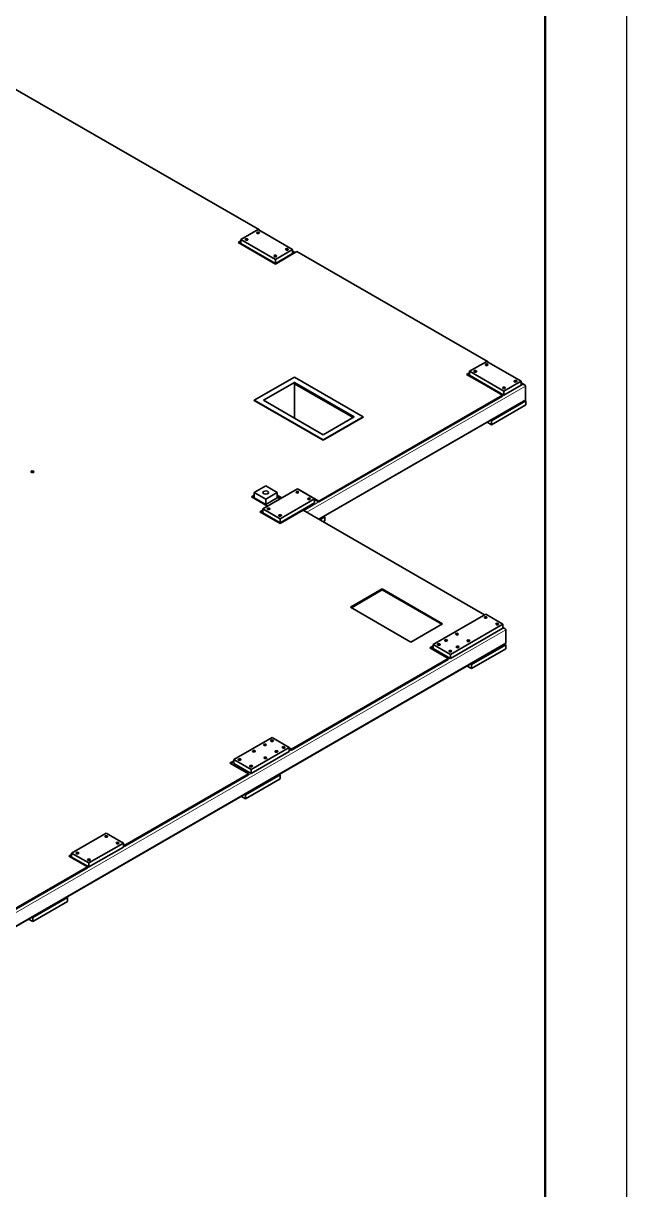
# Model space of a CAD drawing. Header units: millimetres. Extents: x -73083 to 81340, y -6859 to 6812.
# Drawn here: x -11210 to -10320, y -5958 to -4236 of the extents above; entities that cross this region are included whole.
import ezdxf

# ---------------------------------------------------------------- set-up
doc = ezdxf.new("R2010")
doc.units = ezdxf.units.MM
doc.layers.add('A3', color=7, linetype='Continuous', plot=False)
doc.layers.add('AM_VIS', color=7, linetype='Continuous', lineweight=50)
doc.layers.add('word_dim', color=253, linetype='Continuous')

# ---------------------------------------------------------------- blocks, each defined once
blk = doc.blocks.new('A$C4DB71547')
at = {"color": 7, "lineweight": 35}
for p, q in [((1431, -526.2), (1057.7, -310.7)), ((1428.9, -525.5), (1403.4, -540.2)), ((1428.9, -525.5), (1479.8, -554.9)), ((1454.3, -576.5), (1399.2, -544.6)), ((1454.3, -569.6), (1403.4, -540.2)), ((1454.3, -575.5), (1403.4, -546.1)), ((1454.3, -569.6), (1479.8, -554.9)), ((1454.3, -576.5), (1486.2, -558.1)), ((1454.3, -575.5), (1479.8, -560.8)), ((1768.3, -721), (1486.2, -558.1)), ((1766.2, -720.2), (1740.7, -734.9)), ((1766.2, -720.2), (1817.1, -749.6)), ((1736.5, -739.4), (1759.8, -752.8)), ((1791.6, -764.3), (1740.7, -734.9)), ((1423.2, -777.7), (1482.6, -743.4)), ((1436.7, -777.7), (1482.6, -751.2)), ((1570.4, -802.4), (1482.1, -751.5)), ((1584, -801.9), (1482.6, -743.4)), ((1482.6, -804.1), (1482.6, -751.2)), ((1570.8, -802.2), (1482.6, -751.2)), ((1569.1, -803.2), (1482.6, -753.2)), ((1791.6, -770.2), (1740.7, -740.8)), ((1759.8, -752.8), (1789.5, -770)), ((1791.6, -764.3), (1817.1, -749.6)), ((1791.6, -770.2), (1817.1, -755.5)), ((1823.4, -776.3), (1823.4, -756.7)), ((1823.4, -756.7), (1823.4, -776.3)), ((1518.6, -926.4), (1789.5, -770)), ((1518.6, -927.8), (1789.5, -771.4)), ((1423.2, -777.7), (1524.6, -836.2)), ((1423.2, -778.2), (1524.6, -836.7)), ((1436.7, -777.7), (1525, -828.6)), ((1518.6, -953.3), (1822.2, -778.1)), ((1824.1, -778.4), (1773.2, -807.8)), ((1824.1, -784.3), (1773.2, -813.7)), ((1584, -801.9), (1524.6, -836.2)), ((1584, -802.4), (1524.6, -836.7)), ((1570.8, -802.2), (1525, -828.6)), ((1423.2, -913.9), (1440.1, -904.1)), ((1435.9, -937.9), (1486.8, -908.5)), ((1440.1, -904.1), (1457.1, -913.9)), ((1512.2, -923.2), (1486.8, -908.5)), ((1518.6, -926.4), (1488.9, -909.2)), ((1418.9, -920.2), (1442.7, -934)), ((1440.1, -923.7), (1423.2, -913.9)), ((1440.1, -931.5), (1423.2, -921.7)), ((1457.1, -913.9), (1440.1, -923.7)), ((1457.1, -921.7), (1440.1, -931.5)), ((1512.2, -923.2), (1461.3, -952.6)), ((1512.2, -929.1), (1461.3, -958.5)), ((1431.6, -942.3), (1461.3, -959.4)), ((1435.9, -937.9), (1461.3, -952.6)), ((1435.9, -943.8), (1461.3, -958.5)), ((1495.3, -939.8), (1461.3, -959.4)), ((1495.3, -939.8), (1763, -1094.4)), ((1565.3, -1083.1), (1612, -1056.2)), ((1566.6, -1083.9), (1612, -1057.7)), ((1701.1, -1107.6), (1612, -1056.2)), ((1699.8, -1108.4), (1612, -1057.7)), ((1565.3, -1083.1), (1654.4, -1134.6)), ((1687, -1138.3), (1764.7, -1093.4)), ((1764.7, -1093.4), (1790.1, -1108.1)), ((1701.1, -1107.6), (1654.4, -1134.6)), ((1790.1, -1108.1), (1712.5, -1152.9)), ((1790.1, -1114), (1712.5, -1158.8)), ((1794.4, -1136), (1794.4, -1116.4)), ((1794.4, -1136), (1794.4, -1116.4)), ((750.7, -1739.6), (1793.1, -1137.8)), ((1709.5, -1159.1), (1682, -1143.1)), ((1712.5, -1152.9), (1687, -1138.3)), ((1712.5, -1158.8), (1687, -1144.1)), ((1794.4, -1138.5), (1743.5, -1167.9)), ((1794.4, -1144.4), (1743.5, -1173.8)), ((1709.5, -1159.1), (1478.3, -1292.6)), ((1709.5, -1160.5), (1478.3, -1294)), ((1393, -1308), (1449.5, -1275.4)), ((1474.9, -1290.1), (1418.5, -1322.7)), ((1449.5, -1275.4), (1474.9, -1290.1)), ((1418.5, -1322.7), (1393, -1308)), ((1474.9, -1296), (1418.5, -1328.6)), ((1414.7, -1329.3), (1387.1, -1313.4)), ((1418.5, -1328.6), (1393, -1313.9)), ((1414.7, -1329.3), (1232.2, -1434.6)), ((1414.7, -1330.8), (1232.2, -1436.1)), ((1461.4, -1330.8), (1410.4, -1360.2)), ((1461.4, -1336.7), (1410.4, -1366)), ((1153.7, -1446.1), (1204.7, -1416.8)), ((1230.1, -1431.4), (1204.7, -1416.8)), ((1153.7, -1446.1), (1179.2, -1460.8)), ((1230.1, -1431.4), (1179.2, -1460.8)), ((1230.1, -1437.3), (1179.2, -1466.7)), ((1177.1, -1466.5), (1149.5, -1450.6)), ((1153.7, -1452), (1179.2, -1466.7)), ((1177.1, -1466.5), (803.7, -1682)), ((1177.1, -1468), (803.7, -1683.5)), ((1147.4, -1512), (1096.5, -1541.4)), ((1147.4, -1517.9), (1096.5, -1547.3))]:
    blk.add_line(p, q, dxfattribs=at)
at = {"color": 7, "lineweight": 35, "ltscale": 0.020612}
for q in [(1430.6, -526.5), (1431, -526.7)]:
    blk.add_line((1431, -526.2), q, dxfattribs=at)
at = {"color": 7, "lineweight": 35, "ltscale": 0.203714}
blk.add_line((1403.4, -542.2), (1399.2, -544.6), dxfattribs=at)
at = {"color": 7, "lineweight": 35, "ltscale": 0.142475}
blk.add_line((1403.4, -543.6), (1400.5, -545.4), dxfattribs=at)
at = {"color": 7, "lineweight": 35, "ltscale": 0.244946}
for p, q in [((1403.4, -540.2), (1403.4, -546.1)), ((1479.8, -554.9), (1479.8, -560.8)), ((1454.3, -569.6), (1454.3, -575.5)), ((1740.7, -734.9), (1740.7, -740.8)), ((1791.6, -764.3), (1791.6, -770.2)), ((1512.2, -923.2), (1512.2, -929.1)), ((1435.9, -937.9), (1435.9, -943.8)), ((1527.1, -949.9), (1527.1, -955.8))]:
    blk.add_line(p, q, dxfattribs=at)
at = {"color": 7, "lineweight": 35, "ltscale": 0.185483}
blk.add_line((1483.6, -559.5), (1479.8, -557.3), dxfattribs=at)
at = {"color": 7, "lineweight": 13, "ltscale": 0.143211}
blk.add_line((1482.8, -560), (1479.8, -558.3), dxfattribs=at)
at = {"color": 7, "lineweight": 13, "ltscale": 0.041039}
blk.add_line((1461.6, -572.3), (1460.7, -571.8), dxfattribs=at)
at = {"color": 7, "lineweight": 13, "ltscale": 0.041042}
blk.add_line((1465.8, -569.8), (1464.9, -569.4), dxfattribs=at)
at = {"color": 7, "lineweight": 35, "ltscale": 0.020446}
blk.add_line((1767.9, -721.2), (1768.3, -721), dxfattribs=at)
at = {"color": 7, "lineweight": 35, "ltscale": 0.020447}
blk.add_line((1768.3, -721), (1768.3, -721.5), dxfattribs=at)
at = {"color": 7, "lineweight": 35, "ltscale": 0.203799}
blk.add_line((1736.5, -739.4), (1740.7, -736.9), dxfattribs=at)
at = {"color": 7, "lineweight": 35, "ltscale": 0.142563}
blk.add_line((1737.8, -740.1), (1740.7, -738.4), dxfattribs=at)
at = {"color": 7, "lineweight": 13}
for p, q in [((1500.8, -943), (1823.4, -756.7)), ((1789.5, -771.4), (1819.2, -754.3)), ((1517.8, -952.8), (1823.4, -776.3)), ((1421, -920.5), (1443.5, -933.5)), ((1496.6, -940.6), (1518.6, -927.8)), ((750.7, -1719), (1794.4, -1116.4)), ((1709.5, -1160.5), (1790.1, -1114)), ((750.7, -1738.6), (1794.4, -1136)), ((1177.1, -1467.9), (1232.2, -1436.1))]:
    blk.add_line(p, q, dxfattribs=at)
at = {"color": 7, "lineweight": 35, "ltscale": 0.244952}
for p, q in [((1817.1, -749.6), (1817.1, -755.5)), ((1824.1, -778.4), (1824.1, -784.3)), ((1773.2, -807.8), (1773.2, -813.7)), ((1461.3, -952.6), (1461.3, -958.5)), ((1147.4, -1517.9), (1147.4, -1512))]:
    blk.add_line(p, q, dxfattribs=at)
at = {"color": 7, "lineweight": 35, "ltscale": 0.246388}
blk.add_line((1822.2, -755), (1817.1, -752), dxfattribs=at)
at = {"color": 7, "lineweight": 13, "ltscale": 0.102051}
blk.add_line((1819.2, -754.3), (1817.1, -753.1), dxfattribs=at)
at = {"color": 7, "lineweight": 35, "ltscale": 0.088379}
blk.add_line((1817.1, -754.3), (1819.2, -754.3), dxfattribs=at)
at = {"color": 7, "lineweight": 35, "ltscale": 0.088336}
blk.add_line((1817.1, -754.3), (1819.2, -754.3), dxfattribs=at)
at = {"color": 7, "lineweight": 35, "ltscale": 0.040815}
blk.add_line((1772.9, -760.4), (1773.8, -759.9), dxfattribs=at)
at = {"color": 7, "lineweight": 13, "ltscale": 0.04082}
for p, q in [((1773.8, -760.9), (1774.7, -760.4)), ((1445.6, -950.4), (1446.5, -949.9))]:
    blk.add_line(p, q, dxfattribs=at)
at = {"color": 7, "lineweight": 35, "ltscale": 0.061237}
for p, q in [((1789.5, -771.4), (1789.5, -770)), ((1518.6, -926.4), (1518.6, -927.8)), ((1612, -1056.2), (1612, -1057.7)), ((1709.5, -1159.1), (1709.5, -1160.5)), ((1478.3, -1292.6), (1478.3, -1294)), ((1414.7, -1329.3), (1414.7, -1330.8)), ((1177.1, -1466.5), (1177.1, -1468))]:
    blk.add_line(p, q, dxfattribs=at)
at = {"color": 7, "lineweight": 35, "ltscale": 0.020416}
for p, q in [((1423.2, -777.7), (1423.2, -778.2)), ((1524.6, -836.2), (1524.6, -836.7))]:
    blk.add_line(p, q, dxfattribs=at)
at = {"color": 7, "lineweight": 35, "ltscale": 0.063612}
blk.add_line((1822.8, -777.7), (1824.1, -778.4), dxfattribs=at)
at = {"color": 7, "lineweight": 35, "ltscale": 0.02041}
blk.add_line((1584, -801.9), (1584, -802.4), dxfattribs=at)
at = {"color": 7, "lineweight": 35, "ltscale": 0.060213}
blk.add_line((1773.2, -807.8), (1771.9, -807.1), dxfattribs=at)
at = {"color": 7, "lineweight": 35, "ltscale": 0.305166}
blk.add_line((1773.2, -813.7), (1766.8, -810), dxfattribs=at)
at = {"color": 7, "lineweight": 35, "ltscale": 0.020424}
blk.add_line((1488.5, -909.5), (1488.9, -909.2), dxfattribs=at)
at = {"color": 7, "lineweight": 35, "ltscale": 0.020422}
blk.add_line((1488.9, -909.2), (1488.9, -909.7), dxfattribs=at)
at = {"color": 7, "lineweight": 35, "ltscale": 0.203856}
blk.add_line((1418.9, -920.2), (1423.2, -917.8), dxfattribs=at)
at = {"color": 7, "lineweight": 35, "ltscale": 0.142617}
blk.add_line((1420.2, -921), (1423.2, -919.3), dxfattribs=at)
at = {"color": 7, "lineweight": 35, "ltscale": 0.326599}
for p, q in [((1423.2, -921.7), (1423.2, -913.9)), ((1440.1, -931.5), (1440.1, -923.7)), ((1457.1, -921.7), (1457.1, -913.9))]:
    blk.add_line(p, q, dxfattribs=at)
at = {"color": 7, "lineweight": 35, "ltscale": 0.326604}
blk.add_line((1463.9, -921.7), (1457.1, -917.8), dxfattribs=at)
at = {"color": 7, "lineweight": 35, "ltscale": 0.265368}
blk.add_line((1462.6, -922.4), (1457.1, -919.3), dxfattribs=at)
at = {"color": 7, "lineweight": 35, "ltscale": 0.205429}
blk.add_line((1457.1, -920.7), (1461.4, -923.2), dxfattribs=at)
at = {"color": 7, "lineweight": 13, "ltscale": 0.163695}
blk.add_line((1457.1, -921.7), (1460.5, -923.7), dxfattribs=at)
at = {"color": 7, "lineweight": 35, "ltscale": 0.306457}
blk.add_line((1518.6, -927.8), (1512.2, -924.2), dxfattribs=at)
at = {"color": 7, "lineweight": 35, "ltscale": 0.203859}
blk.add_line((1431.6, -942.3), (1435.9, -939.8), dxfattribs=at)
at = {"color": 7, "lineweight": 35, "ltscale": 0.14262}
blk.add_line((1432.9, -943), (1435.9, -941.3), dxfattribs=at)
at = {"color": 7, "lineweight": 13, "ltscale": 0.041088}
blk.add_line((1491, -941.3), (1491.9, -941.8), dxfattribs=at)
at = {"color": 7, "lineweight": 35, "ltscale": 0.041088}
for p, q in [((1491.9, -940.8), (1492.8, -941.3)), ((1493.2, -940.1), (1494, -940.6))]:
    blk.add_line(p, q, dxfattribs=at)
at = {"color": 7, "lineweight": 35, "ltscale": 0.04082}
for p, q in [((1444.8, -949.9), (1445.6, -949.4)), ((1160.5, -1456.9), (1161.3, -1456.4))]:
    blk.add_line(p, q, dxfattribs=at)
at = {"color": 7, "lineweight": 35, "ltscale": 0.041083}
blk.add_line((1471.9, -952.3), (1472.8, -952.8), dxfattribs=at)
at = {"color": 7, "lineweight": 13, "ltscale": 0.041083}
blk.add_line((1474.1, -951.1), (1474.9, -951.6), dxfattribs=at)
at = {"color": 7, "lineweight": 35, "ltscale": 0.34734}
blk.add_line((1527.1, -949.9), (1519.9, -954.1), dxfattribs=at)
at = {"color": 7, "lineweight": 35, "ltscale": 0.10239}
blk.add_line((1527.1, -955.8), (1525, -957), dxfattribs=at)
at = {"color": 7, "lineweight": 35, "ltscale": 0.060279}
blk.add_line((1525.9, -949.2), (1527.1, -949.9), dxfattribs=at)
at = {"color": 7, "lineweight": 35, "ltscale": 0.244949}
for p, q in [((1790.1, -1108.1), (1790.1, -1114)), ((1687, -1138.3), (1687, -1144.1)), ((1712.5, -1152.9), (1712.5, -1158.8)), ((1794.4, -1144.4), (1794.4, -1138.5)), ((1743.5, -1173.8), (1743.5, -1167.9)), ((1474.9, -1290.1), (1474.9, -1296)), ((1393, -1308), (1393, -1313.9)), ((1418.5, -1322.7), (1418.5, -1328.6)), ((1461.4, -1336.7), (1461.4, -1330.8)), ((1410.4, -1366), (1410.4, -1360.2)), ((1153.7, -1446.1), (1153.7, -1452)), ((1230.1, -1431.4), (1230.1, -1437.3)), ((1179.2, -1460.8), (1179.2, -1466.7)), ((1096.5, -1547.3), (1096.5, -1541.4))]:
    blk.add_line(p, q, dxfattribs=at)
at = {"color": 7, "lineweight": 35, "ltscale": 0.144746}
blk.add_line((1790.1, -1113), (1793.1, -1114.7), dxfattribs=at)
at = {"color": 7, "lineweight": 35, "ltscale": 0.000354004}
blk.add_line((1790.1, -1114), (1790.1, -1114), dxfattribs=at)
blk.add_line((1790.1, -1114), (1790.1, -1114), dxfattribs=at)
at = {"color": 7, "lineweight": 13, "ltscale": 0.00040881}
blk.add_line((1790.1, -1114), (1790.1, -1114), dxfattribs=at)
at = {"color": 7, "lineweight": 35, "ltscale": 0.244191}
blk.add_line((1687, -1140.2), (1682, -1143.1), dxfattribs=at)
at = {"color": 7, "lineweight": 35, "ltscale": 0.182952}
blk.add_line((1687, -1141.7), (1683.2, -1143.9), dxfattribs=at)
at = {"color": 7, "lineweight": 35, "ltscale": 0.081232}
blk.add_line((1693, -1149.5), (1694.6, -1148.5), dxfattribs=at)
at = {"color": 7, "lineweight": 13, "ltscale": 0.081232}
blk.add_line((1693.8, -1150), (1695.5, -1149), dxfattribs=at)
at = {"color": 7, "lineweight": 35, "ltscale": 0.060103}
blk.add_line((1794.4, -1138.5), (1793.1, -1137.8), dxfattribs=at)
at = {"color": 7, "lineweight": 35, "ltscale": 0.305061}
blk.add_line((1737.1, -1170.1), (1743.5, -1173.8), dxfattribs=at)
at = {"color": 7, "lineweight": 35, "ltscale": 0.060109}
blk.add_line((1742.2, -1167.2), (1743.5, -1167.9), dxfattribs=at)
at = {"color": 7, "lineweight": 35, "ltscale": 0.163775}
for p, q in [((1474.9, -1290.6), (1478.3, -1292.6)), ((1474.9, -1292.1), (1478.3, -1294))]:
    blk.add_line(p, q, dxfattribs=at)
at = {"color": 7, "lineweight": 13, "ltscale": 0.163436}
blk.add_line((1474.9, -1296), (1478.3, -1294), dxfattribs=at)
at = {"color": 7, "lineweight": 35, "ltscale": 0.285299}
blk.add_line((1393, -1310), (1387.1, -1313.4), dxfattribs=at)
at = {"color": 7, "lineweight": 35, "ltscale": 0.22406}
blk.add_line((1393, -1311.4), (1388.4, -1314.1), dxfattribs=at)
at = {"color": 7, "lineweight": 35, "ltscale": 0.122074}
blk.add_line((1398.1, -1319.7), (1400.6, -1318.3), dxfattribs=at)
at = {"color": 7, "lineweight": 13, "ltscale": 0.122076}
blk.add_line((1399, -1320.2), (1401.5, -1318.8), dxfattribs=at)
at = {"color": 7, "lineweight": 13, "ltscale": 0.182973}
blk.add_line((1414.7, -1330.8), (1418.5, -1328.6), dxfattribs=at)
at = {"color": 7, "lineweight": 35, "ltscale": 0.060174}
blk.add_line((1461.4, -1330.8), (1460.1, -1330.1), dxfattribs=at)
at = {"color": 7, "lineweight": 35, "ltscale": 0.060167}
blk.add_line((1409.2, -1359.4), (1410.4, -1360.2), dxfattribs=at)
at = {"color": 7, "lineweight": 35, "ltscale": 0.305117}
blk.add_line((1404.1, -1362.4), (1410.4, -1366), dxfattribs=at)
at = {"color": 7, "lineweight": 35, "ltscale": 0.102404}
blk.add_line((1230.1, -1433.4), (1232.2, -1434.6), dxfattribs=at)
at = {"color": 7, "lineweight": 35, "ltscale": 0.102405}
blk.add_line((1230.1, -1434.9), (1232.2, -1436.1), dxfattribs=at)
at = {"color": 7, "lineweight": 35, "ltscale": 0.06124}
blk.add_line((1232.2, -1434.6), (1232.2, -1436.1), dxfattribs=at)
at = {"color": 7, "lineweight": 35, "ltscale": 0.203781}
blk.add_line((1153.7, -1448.1), (1149.5, -1450.6), dxfattribs=at)
at = {"color": 7, "lineweight": 35, "ltscale": 0.142543}
blk.add_line((1153.7, -1449.6), (1150.8, -1451.3), dxfattribs=at)
at = {"color": 7, "lineweight": 13, "ltscale": 0.040816}
blk.add_line((1161.4, -1457.4), (1162.2, -1456.9), dxfattribs=at)
at = {"color": 7, "lineweight": 35, "ltscale": 0.060015}
blk.add_line((1147.4, -1512), (1146.2, -1511.3), dxfattribs=at)
at = {"color": 7, "lineweight": 35, "ltscale": 0.304958}
blk.add_line((1090.1, -1543.6), (1096.5, -1547.3), dxfattribs=at)
at = {"color": 7, "lineweight": 35, "ltscale": 0.060007}
blk.add_line((1095.2, -1540.7), (1096.5, -1541.4), dxfattribs=at)
at = {"color": 7, "lineweight": 35}
for centre, major_axis, ratio, start_param, end_param in [((1428.9, -530.4), (1.99, 0), 0.57735, 1.856197, 3.141611), ((1428.9, -530.4), (1.99, 0), 0.57735, 3.141611, 6.283204), ((1428.9, -530.4), (1.99, 0), 0.57735, 0.000018, 1.856197), ((1411.9, -540.2), (1.99, 0), 0.57735, 1.856197, 3.141611), ((1411.9, -540.2), (1.99, 0), 0.57735, 3.141611, 6.283204), ((1411.9, -540.2), (1.99, 0), 0.57735, 0.000018, 1.856197), ((1454.3, -564.7), (1.99, 0), 0.57735, 1.856197, 3.141611), ((1454.3, -564.7), (1.99, 0), 0.57735, 3.141611, 6.283204), ((1454.3, -564.7), (1.99, 0), 0.57735, 0.000018, 1.856197), ((1471.3, -554.9), (1.99, 0), 0.57735, 1.856197, 3.141611), ((1471.3, -554.9), (1.99, 0), 0.57735, 3.141611, 6.283204), ((1471.3, -554.9), (1.99, 0), 0.57735, 0.000018, 1.856197), ((1749.2, -734.9), (1.99, 0), 0.57735, 1.856197, 3.141611), ((1749.2, -734.9), (1.99, 0), 0.57735, 3.141611, 6.283204), ((1749.2, -734.9), (1.99, 0), 0.57735, 0.000018, 1.856197), ((1766.2, -725.1), (1.99, 0), 0.57735, 1.856197, 3.141611), ((1766.2, -725.1), (1.99, 0), 0.57735, 3.141611, 6.283204), ((1766.2, -725.1), (1.99, 0), 0.57735, 0.000018, 1.856197), ((1808.6, -749.6), (1.99, 0), 0.57735, 1.856197, 3.141611), ((1808.6, -749.6), (1.99, 0), 0.57735, 3.141611, 6.283204), ((1808.6, -749.6), (1.99, 0), 0.57735, 0.000018, 1.856197), ((1819.2, -756.7), (4.24, 0), 0.577363, 0.785403, 1.570746), ((1819.2, -756.7), (4.24, 0), 0.57735, 6.283185, 7.853981), ((1819.2, -756.7), (4.24, 0), 0.577343, 6.283172, 7.068576), ((1791.6, -759.4), (1.99, 0), 0.57735, 1.856197, 3.141611), ((1791.6, -759.4), (1.99, 0), 0.57735, 3.141611, 6.283204), ((1791.6, -759.4), (1.99, 0), 0.57735, 0.000018, 1.856197), ((1819.2, -776.3), (4.24, 0), 0.577369, 5.497555, 6.283175), ((1819.2, -776.3), (4.24, 0), 0.577343, 5.497797, 6.283197), ((1095.9, -883.2), (2.1, 0), 0.57735, 0.285396, 3.141564), ((1095.9, -883.2), (2.1, 0), 0.57735, 3.141564, 6.283157), ((1095.9, -884.7), (-2.1, 0), 0.57735, 3.792627, 5.632435), ((1095.9, -884.7), (-1.48, 0), 0.57735, 4.997785, 5.682312), ((1095.9, -884.7), (-1.48, 0), 0.57735, 3.742997, 4.997785), ((1095.9, -883.2), (2.1, 0), 0.57735, 6.283157, 6.568582), ((1440.1, -913.9), (-4.15, 0), 0.57735, 4.997791, 6.283204), ((1440.1, -913.9), (-4.15, 0), 0.57735, 3.141611, 4.997791), ((1486.8, -913.4), (1.99, 0), 0.57735, 0.285401, 3.141564), ((1440.1, -913.9), (-4.15, 0), 0.57735, 0.000018, 3.141611), ((1486.8, -913.4), (1.99, 0), 0.57735, 3.141564, 6.283157), ((1486.8, -913.4), (1.99, 0), 0.57735, 6.283157, 6.568586), ((1503.8, -923.2), (1.99, 0), 0.57735, 0.285401, 3.141564), ((1503.8, -923.2), (1.99, 0), 0.57735, 3.141564, 6.283157), ((1503.8, -923.2), (1.99, 0), 0.57735, 6.283157, 6.568586), ((1444.4, -937.9), (1.99, 0), 0.57735, 0.285401, 3.141564), ((1444.4, -937.9), (1.99, 0), 0.57735, 3.141564, 6.283157), ((1444.4, -937.9), (1.99, 0), 0.57735, 6.283157, 6.568586), ((1461.3, -947.7), (1.99, 0), 0.57735, 0.285401, 3.141564), ((1461.3, -947.7), (1.99, 0), 0.57735, 3.141564, 6.283157), ((1461.3, -947.7), (1.99, 0), 0.57735, 6.283157, 6.568586), ((1764.7, -1098.3), (-1.99, 0), 0.57735, 3.141564, 6.283157), ((1764.7, -1098.3), (-1.99, 0), 0.57735, 6.283157, 6.568584), ((1764.7, -1098.3), (-1.99, 0), 0.57735, 0.285399, 3.141564), ((1781.6, -1108.1), (-1.99, 0), 0.57735, 3.426992, 6.283157), ((1781.6, -1108.1), (-1.99, 0), 0.57735, 6.283157, 9.42475), ((1781.6, -1108.1), (-1.99, 0), 0.57735, 3.141564, 3.426992), ((1790.1, -1116.4), (4.24, 0), 0.577351, 0.000001, 1.570797), ((1790.1, -1116.4), (4.24, 0), 0.577363, 0.785403, 1.570748), ((1790.1, -1116.4), (4.24, 0), 0.577343, 6.283174, 7.068576), ((1706.1, -1132.1), (-1.99, 0), 0.57735, 3.141564, 6.283157), ((1706.1, -1132.1), (-1.99, 0), 0.57735, 6.283157, 6.568584), ((1706.1, -1132.1), (-1.99, 0), 0.57735, 0.285399, 3.141564), ((1722.2, -1122.8), (-1.99, 0), 0.57735, 3.426992, 6.283157), ((1722.2, -1122.8), (-1.99, 0), 0.57735, 6.283157, 9.42475), ((1722.2, -1122.8), (-1.99, 0), 0.57735, 3.141564, 3.426992), ((1739.2, -1132.6), (-1.99, 0), 0.57735, 3.426992, 6.283157), ((1739.2, -1132.6), (-1.99, 0), 0.57735, 6.283157, 9.42475), ((1739.2, -1132.6), (-1.99, 0), 0.57735, 3.141564, 3.426992), ((1790.1, -1136), (4.24, 0), 0.577343, 5.497795, 6.283198), ((1790.1, -1136), (4.24, 0), 0.577369, 5.497726, 6.283177), ((1695.5, -1138.3), (-1.99, 0), 0.57735, 3.141564, 6.283157), ((1695.5, -1138.3), (-1.99, 0), 0.57735, 6.283157, 6.568584), ((1695.5, -1138.3), (-1.99, 0), 0.57735, 0.285399, 3.141564), ((1712.5, -1148), (-1.99, 0), 0.57735, 3.141564, 6.283157), ((1712.5, -1148), (-1.99, 0), 0.57735, 6.283157, 6.568584), ((1712.5, -1148), (-1.99, 0), 0.57735, 0.285399, 3.141564), ((1723.1, -1141.9), (-1.99, 0), 0.57735, 3.141564, 6.283157), ((1723.1, -1141.9), (-1.99, 0), 0.57735, 6.283157, 6.568584), ((1723.1, -1141.9), (-1.99, 0), 0.57735, 0.285399, 3.141564), ((1438.8, -1286.4), (-1.99, 0), 0.57735, 3.426992, 6.283157), ((1438.8, -1286.4), (-1.99, 0), 0.57735, 6.283157, 9.42475), ((1438.8, -1286.4), (-1.99, 0), 0.57735, 3.141564, 3.426992), ((1449.5, -1280.3), (-1.99, 0), 0.57735, 3.426992, 6.283157), ((1449.5, -1280.3), (-1.99, 0), 0.57735, 6.283157, 9.42475), ((1449.5, -1280.3), (-1.99, 0), 0.57735, 3.141564, 3.426992), ((1466.4, -1290.1), (-1.99, 0), 0.57735, 3.426992, 6.283157), ((1466.4, -1290.1), (-1.99, 0), 0.57735, 6.283157, 9.42475), ((1466.4, -1290.1), (-1.99, 0), 0.57735, 3.141564, 3.426992), ((1401.5, -1308), (-1.99, 0), 0.57735, 3.141564, 6.283157), ((1401.5, -1308), (-1.99, 0), 0.57735, 6.283157, 6.568584), ((1401.5, -1308), (-1.99, 0), 0.57735, 0.285399, 3.141564), ((1422.7, -1295.8), (-1.99, 0), 0.57735, 3.141564, 6.283157), ((1422.7, -1295.8), (-1.99, 0), 0.57735, 6.283157, 6.568584), ((1422.7, -1295.8), (-1.99, 0), 0.57735, 0.285399, 3.141564), ((1439.7, -1305.6), (-1.99, 0), 0.57735, 3.141564, 6.283157), ((1439.7, -1305.6), (-1.99, 0), 0.57735, 6.283157, 6.568584), ((1439.7, -1305.6), (-1.99, 0), 0.57735, 0.285399, 3.141564), ((1455.8, -1296.2), (-1.99, 0), 0.57735, 3.426992, 6.283157), ((1455.8, -1296.2), (-1.99, 0), 0.57735, 6.283157, 9.42475), ((1455.8, -1296.2), (-1.99, 0), 0.57735, 3.141564, 3.426992), ((1418.5, -1317.8), (-1.99, 0), 0.57735, 3.426992, 6.283157), ((1418.5, -1317.8), (-1.99, 0), 0.57735, 6.283157, 9.42475), ((1418.5, -1317.8), (-1.99, 0), 0.57735, 3.141564, 3.426992), ((1204.7, -1421.7), (1.99, 0), 0.57735, 0.285396, 3.141564), ((1204.7, -1421.7), (1.99, 0), 0.57735, 3.141564, 6.283157), ((1204.7, -1421.7), (1.99, 0), 0.57735, 6.283157, 6.568582), ((1162.2, -1446.1), (1.99, 0), 0.57735, 0.285396, 3.141564), ((1162.2, -1446.1), (1.99, 0), 0.57735, 3.141564, 6.283157), ((1162.2, -1446.1), (1.99, 0), 0.57735, 6.283157, 6.568582), ((1221.6, -1431.4), (1.99, 0), 0.57735, 0.285396, 3.141564), ((1221.6, -1431.4), (1.99, 0), 0.57735, 3.141564, 6.283157), ((1221.6, -1431.4), (1.99, 0), 0.57735, 6.283157, 6.568582), ((1179.2, -1455.9), (1.99, 0), 0.57735, 0.285396, 3.141564), ((1179.2, -1455.9), (1.99, 0), 0.57735, 3.141564, 6.283157), ((1179.2, -1455.9), (1.99, 0), 0.57735, 6.283157, 6.568582)]:
    blk.add_ellipse(centre, major_axis=major_axis, ratio=ratio, start_param=start_param, end_param=end_param, dxfattribs=at)

msp = doc.modelspace()

# ---------------------------------------------------------------- linework, layer by layer
at = {"layer": 'A3', "linetype": 'Continuous'}
msp.add_lwpolyline([(-17447.7303, -1810.23226), (-10319.7303, -1810.23226), (-10319.7303, -6850.23226), (-17447.7303, -6850.23226)], close=True, dxfattribs=at)
at = {"layer": 'AM_VIS', "linetype": 'Continuous'}
msp.add_line((-10439.7303, -1930.23226), (-10439.7303, -6730.23226), dxfattribs=at)

# ---------------------------------------------------------------- block references
at = {"layer": 'word_dim', "linetype": 'Continuous', "ltscale": 2}
msp.add_blockref('A$C4DB71547', (-12292.37076, -4015.08389), dxfattribs=at)

doc.saveas('drawing.dxf')
